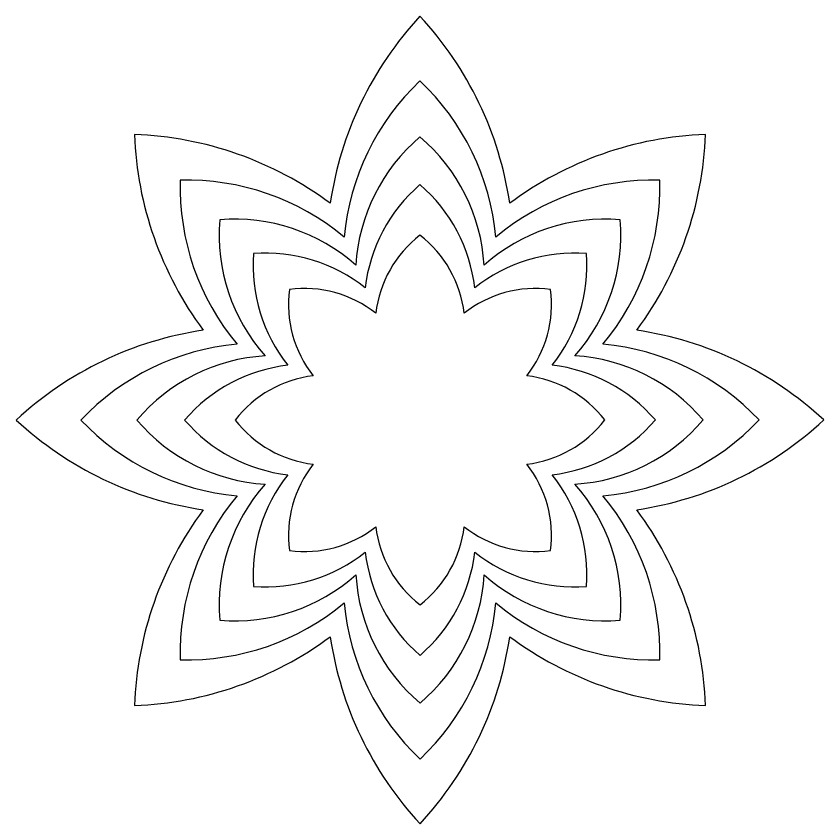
# Model space of a CAD drawing. Extents: x 53 to 428, y -117 to 185.
# Drawn here: x 348.32 to 395.21, y 138.32 to 185.21 of the extents above; entities that cross this region are included whole.
import ezdxf

# ---------------------------------------------------------------- set-up
doc = ezdxf.new("R2010")
doc.units = 0
doc.layers.get('0').update_dxf_attribs({"linetype": 'CONTINUOUS'})

msp = doc.modelspace()

# ---------------------------------------------------------------- linework, layer by layer
for centre, radius, start, end in [((386.709701, 171.365815), 20.374446, 137.178411, 171.575843), ((356.824543, 171.362485), 20.374446, 8.436926, 42.834358), ((381.55354, 171.103818), 14.244598, 133.401426, 174.816783), ((361.980761, 171.101637), 14.244598, 5.195986, 46.611343), ((354.417874, 157.985886), 20.374446, 53.436926, 87.834358), ((375.547517, 179.120239), 20.374446, 182.178411, 216.575843), ((378.582193, 170.143166), 10.555253, 130.22036, 176.674233), ((364.952323, 170.141647), 10.555253, 3.338536, 49.792409), ((389.11935, 157.989753), 20.374446, 92.178411, 126.575843), ((367.984998, 179.119396), 20.374446, 323.436926, 357.834358), ((372.086821, 175.289024), 14.244598, 178.401426, 219.816783), ((358.248318, 161.447437), 14.244598, 50.195986, 91.611343), ((377.795659, 168.396525), 9.265256, 130.595123, 173.528305), ((365.739246, 168.395181), 9.265256, 6.484464, 49.417646), ((385.288135, 161.45045), 14.244598, 88.401426, 129.816783), ((371.446548, 175.288952), 14.244598, 320.195986, 1.611343), ((370.665045, 172.50868), 10.555253, 175.22036, 221.674233), ((361.028345, 162.869832), 10.555253, 48.338536, 94.792409), ((382.507792, 162.872226), 10.555253, 85.22036, 131.674233), ((372.868944, 172.508926), 10.555253, 318.338536, 4.792409), ((375.873023, 167.173876), 6.719567, 127.665849, 173.226427), ((367.662154, 167.172961), 6.719567, 6.786342, 52.34692), ((371.343943, 170.717454), 9.265256, 175.595123, 218.528305), ((362.819722, 162.191333), 9.265256, 51.484464, 94.417646), ((380.716566, 162.193327), 9.265256, 85.595123, 128.528305), ((372.190444, 170.717549), 9.265256, 321.484464, 4.417646), ((370.848977, 168.493402), 6.719567, 172.665849, 218.226427), ((365.043663, 162.686794), 6.719567, 51.786342, 97.34692), ((378.492514, 162.688293), 6.719567, 82.665849, 128.226427), ((372.685906, 168.493607), 6.719567, 321.786342, 7.34692), ((362.174786, 146.825431), 20.374446, 98.436926, 132.834358), ((381.364926, 146.82757), 20.374446, 47.178411, 81.575843), ((362.435633, 151.98165), 14.244598, 95.195986, 136.611343), ((381.10293, 151.98373), 14.244598, 43.401426, 84.816783), ((363.395623, 154.953211), 10.555253, 93.338536, 139.792409), ((380.142278, 154.955077), 10.555253, 40.22036, 86.674233), ((365.142089, 155.740134), 9.265256, 96.484464, 139.417646), ((378.395636, 155.741611), 9.265256, 40.595123, 83.528305), ((366.364309, 157.663043), 6.719567, 96.786342, 142.34692), ((377.172987, 157.664247), 6.719567, 37.665849, 83.226427), ((362.171456, 176.710589), 20.374446, 227.178411, 261.575843), ((362.433452, 171.554429), 14.244598, 223.401426, 264.816783), ((363.394104, 168.583082), 10.555253, 220.22036, 266.674233), ((365.140746, 167.796548), 9.265256, 220.595123, 263.528305), ((366.363394, 165.873912), 6.719567, 217.665849, 263.226427), ((377.172072, 165.875116), 6.719567, 276.786342, 322.34692), ((378.394293, 167.798024), 9.265256, 276.484464, 319.417646), ((380.140759, 168.584948), 10.555253, 273.338536, 319.792409), ((381.100749, 171.556509), 14.244598, 275.195986, 316.611343), ((381.361596, 176.712728), 20.374446, 278.436926, 312.834358), ((370.850476, 155.044552), 6.719567, 141.786342, 187.34692), ((372.687404, 155.044757), 6.719567, 352.665849, 38.226427), ((371.345937, 152.82061), 9.265256, 141.484464, 184.417646), ((372.192439, 152.820704), 9.265256, 355.595123, 38.528305), ((370.667438, 151.029233), 10.555253, 138.338536, 184.792409), ((372.871337, 151.029479), 10.555253, 355.22036, 41.674233), ((372.089834, 148.249207), 14.244598, 140.195986, 181.611343), ((371.449561, 148.249135), 14.244598, 358.401426, 39.816783), ((375.551384, 144.418763), 20.374446, 143.436926, 177.834358), ((367.988865, 144.41792), 20.374446, 2.178411, 36.575843), ((365.043868, 160.849866), 6.719567, 262.665849, 308.226427), ((375.874228, 156.365198), 6.719567, 186.786342, 232.34692), ((367.663359, 156.364283), 6.719567, 307.665849, 353.226427), ((378.492719, 160.851365), 6.719567, 231.786342, 277.34692), ((362.819816, 161.344832), 9.265256, 265.595123, 308.528305), ((377.797136, 155.142978), 9.265256, 186.484464, 229.417646), ((365.740723, 155.141634), 9.265256, 310.595123, 353.528305), ((380.71666, 161.346826), 9.265256, 231.484464, 274.417646), ((361.02859, 160.665933), 10.555253, 265.22036, 311.674233), ((378.584059, 153.396512), 10.555253, 183.338536, 229.792409), ((364.954189, 153.394993), 10.555253, 310.22036, 356.674233), ((382.508037, 160.668327), 10.555253, 228.338536, 274.792409), ((358.248247, 162.087709), 14.244598, 268.401426, 309.816783), ((381.555621, 152.436522), 14.244598, 185.195986, 226.611343), ((361.982841, 152.43434), 14.244598, 313.401426, 354.816783), ((385.288064, 162.090722), 14.244598, 230.195986, 271.611343), ((354.417031, 165.548406), 20.374446, 272.178411, 306.575843), ((386.711839, 152.175674), 20.374446, 188.436926, 222.834358), ((356.826681, 152.172344), 20.374446, 317.178411, 351.575843), ((389.118508, 165.552273), 20.374446, 233.436926, 267.834358)]:
    msp.add_arc(centre, radius, start, end)

doc.saveas('drawing.dxf')
